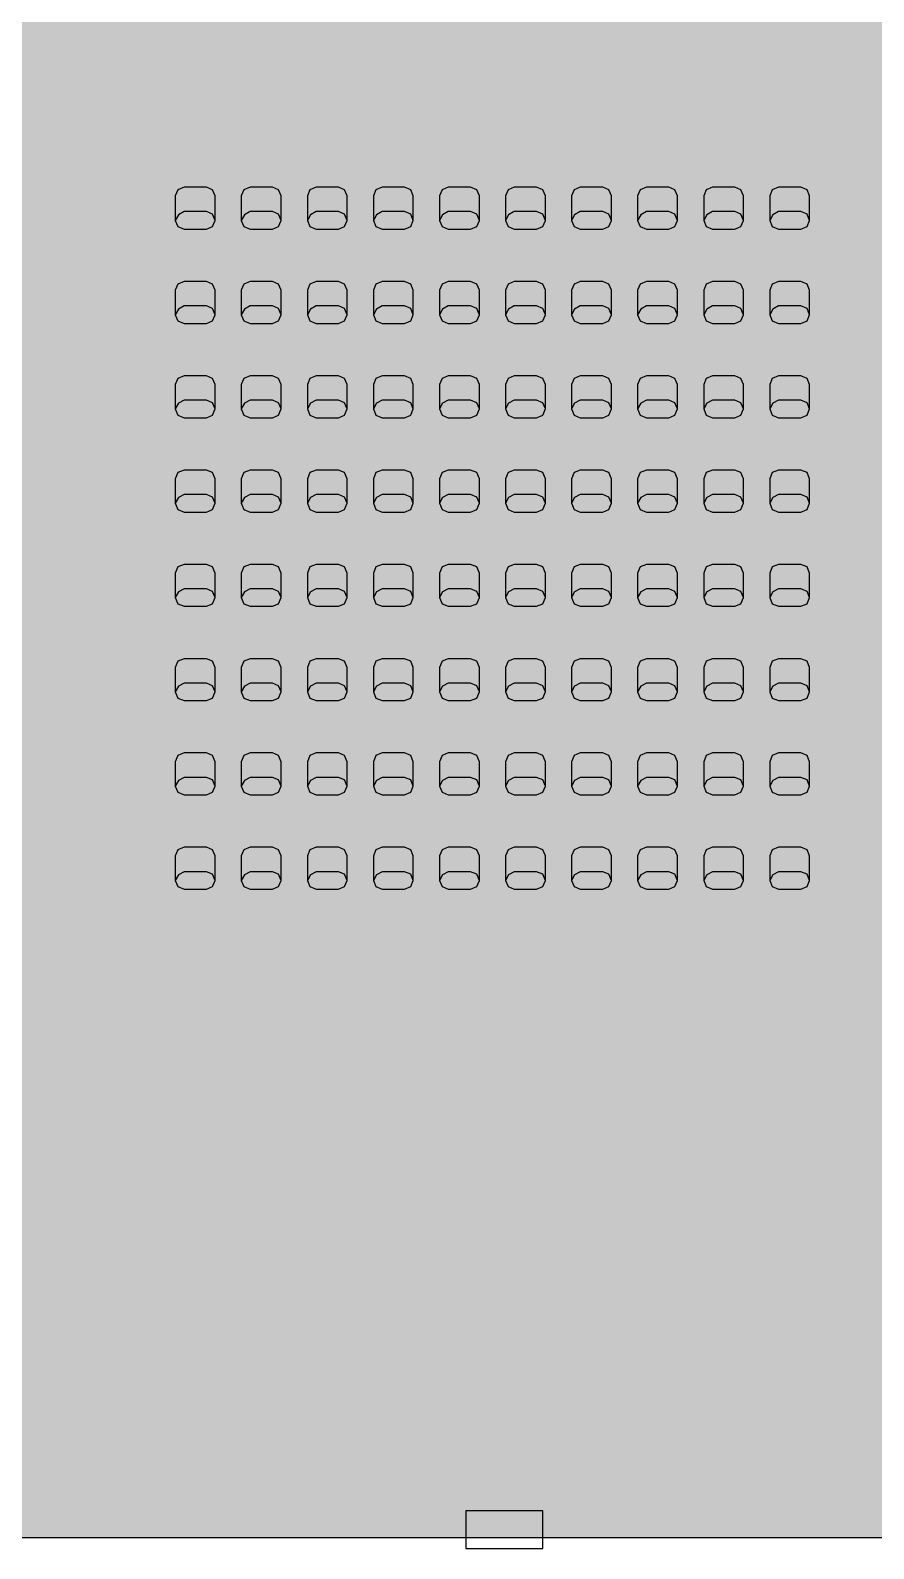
# Model space of a CAD drawing. Header units: feet. Extents: x 280 to 544, y 563 to 815.
# Drawn here: x 367.2 to 399.4, y 592.3 to 650.3 of the extents above; entities that cross this region are included whole.
import ezdxf

# ---------------------------------------------------------------- set-up
doc = ezdxf.new("R2010")
doc.units = ezdxf.units.FT
doc.header["$MEASUREMENT"] = 0
for name, color, linetype in [('Background', 7, 'Continuous'), ('Building', 7, 'Continuous'), ('Layer 1', 7, 'Continuous')]:
    doc.layers.add(name, color=color, linetype=linetype)

msp = doc.modelspace()

# ---------------------------------------------------------------- hatches: boundary and pattern name
at = {"layer": 'Background', "lineweight": 0, "true_color": 0xe6e6e6, "transparency": 33554687}
h = msp.add_hatch(color=254, dxfattribs=at)
h.dxf.hatch_style = 1
h.paths.add_polyline_path([(491.791, 760.881), (310.541, 760.881), (310.541, 592.714), (491.791, 592.714)])

# ---------------------------------------------------------------- linework, layer by layer
at = {"layer": 'Background', "color": 254, "lineweight": 0, "true_color": 0xe6e6e6, "transparency": 33554687}
msp.add_lwpolyline([(491.791, 760.881), (310.541, 760.881), (310.541, 592.714), (491.791, 592.714)], close=True, dxfattribs=at)
at = {"layer": 'Background', "color": 254, "lineweight": 25, "true_color": 0xe6e6e6}
msp.add_lwpolyline([(491.791, 760.881), (310.541, 760.881), (310.541, 592.714), (491.791, 592.714)], close=True, dxfattribs=at)
at = {"layer": 'Building', "color": 18, "lineweight": 25, "true_color": 0x000000}
msp.add_lwpolyline([(386.777, 592.287), (386.777, 593.724), (383.84, 593.724), (383.84, 592.287)], close=True, dxfattribs=at)
at = {"layer": 'Layer 1', "color": 18, "lineweight": 25, "true_color": 0x000000}
for points in [[(374.269, 642.997), (374.269, 643.931), (374.172, 644.166), (373.936, 644.264), (373.082, 644.264), (372.846, 644.166), (372.748, 643.931), (372.748, 642.997), (372.846, 642.762), (373.082, 642.664), (373.936, 642.664), (374.172, 642.762), (374.269, 642.997), (374.172, 643.233), (373.936, 643.331), (373.082, 643.331), (372.866, 643.213), (372.748, 642.997)], [(376.79, 642.997), (376.79, 643.931), (376.692, 644.166), (376.457, 644.264), (375.603, 644.264), (375.367, 644.166), (375.269, 643.931), (375.269, 642.997), (375.367, 642.762), (375.603, 642.664), (376.457, 642.664), (376.692, 642.762), (376.79, 642.997), (376.692, 643.233), (376.457, 643.331), (375.603, 643.331), (375.387, 643.213), (375.269, 642.997)], [(379.311, 642.997), (379.311, 643.931), (379.213, 644.166), (378.978, 644.264), (378.123, 644.264), (377.888, 644.166), (377.79, 643.931), (377.79, 642.997), (377.888, 642.762), (378.123, 642.664), (378.978, 642.664), (379.213, 642.762), (379.311, 642.997), (379.213, 643.233), (378.978, 643.331), (378.123, 643.331), (377.908, 643.213), (377.79, 642.997)], [(381.832, 642.997), (381.832, 643.931), (381.734, 644.166), (381.498, 644.264), (380.644, 644.264), (380.409, 644.166), (380.311, 643.931), (380.311, 642.997), (380.409, 642.762), (380.644, 642.664), (381.498, 642.664), (381.734, 642.762), (381.832, 642.997), (381.734, 643.233), (381.498, 643.331), (380.644, 643.331), (380.428, 643.213), (380.311, 642.997)], [(384.353, 642.997), (384.353, 643.931), (384.255, 644.166), (384.019, 644.264), (383.165, 644.264), (382.929, 644.166), (382.832, 643.931), (382.832, 642.997), (382.929, 642.762), (383.165, 642.664), (384.019, 642.664), (384.255, 642.762), (384.353, 642.997), (384.255, 643.233), (384.019, 643.331), (383.165, 643.331), (382.949, 643.213), (382.832, 642.997)], [(386.873, 642.997), (386.873, 643.931), (386.776, 644.166), (386.54, 644.264), (385.686, 644.264), (385.45, 644.166), (385.353, 643.931), (385.353, 642.997), (385.45, 642.762), (385.686, 642.664), (386.54, 642.664), (386.776, 642.762), (386.873, 642.997), (386.776, 643.233), (386.54, 643.331), (385.686, 643.331), (385.47, 643.213), (385.353, 642.997)], [(389.394, 642.997), (389.394, 643.931), (389.296, 644.166), (389.061, 644.264), (388.207, 644.264), (387.971, 644.166), (387.873, 643.931), (387.873, 642.997), (387.971, 642.762), (388.207, 642.664), (389.061, 642.664), (389.296, 642.762), (389.394, 642.997), (389.296, 643.233), (389.061, 643.331), (388.207, 643.331), (387.991, 643.213), (387.873, 642.997)], [(391.915, 642.997), (391.915, 643.931), (391.817, 644.166), (391.582, 644.264), (390.727, 644.264), (390.492, 644.166), (390.394, 643.931), (390.394, 642.997), (390.492, 642.762), (390.727, 642.664), (391.582, 642.664), (391.817, 642.762), (391.915, 642.997), (391.817, 643.233), (391.582, 643.331), (390.727, 643.331), (390.512, 643.213), (390.394, 642.997)], [(394.436, 642.997), (394.436, 643.931), (394.338, 644.166), (394.102, 644.264), (393.248, 644.264), (393.012, 644.166), (392.915, 643.931), (392.915, 642.997), (393.012, 642.762), (393.248, 642.664), (394.102, 642.664), (394.338, 642.762), (394.436, 642.997), (394.338, 643.233), (394.102, 643.331), (393.248, 643.331), (393.033, 643.213), (392.915, 642.997)], [(396.957, 642.997), (396.957, 643.931), (396.859, 644.166), (396.623, 644.264), (395.769, 644.264), (395.533, 644.166), (395.436, 643.931), (395.436, 642.997), (395.533, 642.762), (395.769, 642.664), (396.623, 642.664), (396.859, 642.762), (396.957, 642.997), (396.859, 643.233), (396.623, 643.331), (395.769, 643.331), (395.553, 643.213), (395.436, 642.997)], [(374.269, 639.397), (374.269, 640.331), (374.172, 640.566), (373.936, 640.664), (373.082, 640.664), (372.846, 640.566), (372.748, 640.331), (372.748, 639.397), (372.846, 639.162), (373.082, 639.064), (373.936, 639.064), (374.172, 639.162), (374.269, 639.397), (374.172, 639.633), (373.936, 639.731), (373.082, 639.731), (372.866, 639.613), (372.748, 639.397)], [(376.79, 639.397), (376.79, 640.331), (376.692, 640.566), (376.457, 640.664), (375.603, 640.664), (375.367, 640.566), (375.269, 640.331), (375.269, 639.397), (375.367, 639.162), (375.603, 639.064), (376.457, 639.064), (376.692, 639.162), (376.79, 639.397), (376.692, 639.633), (376.457, 639.731), (375.603, 639.731), (375.387, 639.613), (375.269, 639.397)], [(379.311, 639.397), (379.311, 640.331), (379.213, 640.566), (378.978, 640.664), (378.123, 640.664), (377.888, 640.566), (377.79, 640.331), (377.79, 639.397), (377.888, 639.162), (378.123, 639.064), (378.978, 639.064), (379.213, 639.162), (379.311, 639.397), (379.213, 639.633), (378.978, 639.731), (378.123, 639.731), (377.908, 639.613), (377.79, 639.397)], [(381.832, 639.397), (381.832, 640.331), (381.734, 640.566), (381.498, 640.664), (380.644, 640.664), (380.409, 640.566), (380.311, 640.331), (380.311, 639.397), (380.409, 639.162), (380.644, 639.064), (381.498, 639.064), (381.734, 639.162), (381.832, 639.397), (381.734, 639.633), (381.498, 639.731), (380.644, 639.731), (380.428, 639.613), (380.311, 639.397)], [(384.353, 639.397), (384.353, 640.331), (384.255, 640.566), (384.019, 640.664), (383.165, 640.664), (382.929, 640.566), (382.832, 640.331), (382.832, 639.397), (382.929, 639.162), (383.165, 639.064), (384.019, 639.064), (384.255, 639.162), (384.353, 639.397), (384.255, 639.633), (384.019, 639.731), (383.165, 639.731), (382.949, 639.613), (382.832, 639.397)], [(386.873, 639.397), (386.873, 640.331), (386.776, 640.566), (386.54, 640.664), (385.686, 640.664), (385.45, 640.566), (385.353, 640.331), (385.353, 639.397), (385.45, 639.162), (385.686, 639.064), (386.54, 639.064), (386.776, 639.162), (386.873, 639.397), (386.776, 639.633), (386.54, 639.731), (385.686, 639.731), (385.47, 639.613), (385.353, 639.397)], [(389.394, 639.397), (389.394, 640.331), (389.296, 640.566), (389.061, 640.664), (388.207, 640.664), (387.971, 640.566), (387.873, 640.331), (387.873, 639.397), (387.971, 639.162), (388.207, 639.064), (389.061, 639.064), (389.296, 639.162), (389.394, 639.397), (389.296, 639.633), (389.061, 639.731), (388.207, 639.731), (387.991, 639.613), (387.873, 639.397)], [(391.915, 639.397), (391.915, 640.331), (391.817, 640.566), (391.582, 640.664), (390.727, 640.664), (390.492, 640.566), (390.394, 640.331), (390.394, 639.397), (390.492, 639.162), (390.727, 639.064), (391.582, 639.064), (391.817, 639.162), (391.915, 639.397), (391.817, 639.633), (391.582, 639.731), (390.727, 639.731), (390.512, 639.613), (390.394, 639.397)], [(394.436, 639.397), (394.436, 640.331), (394.338, 640.566), (394.102, 640.664), (393.248, 640.664), (393.012, 640.566), (392.915, 640.331), (392.915, 639.397), (393.012, 639.162), (393.248, 639.064), (394.102, 639.064), (394.338, 639.162), (394.436, 639.397), (394.338, 639.633), (394.102, 639.731), (393.248, 639.731), (393.033, 639.613), (392.915, 639.397)], [(396.957, 639.397), (396.957, 640.331), (396.859, 640.566), (396.623, 640.664), (395.769, 640.664), (395.533, 640.566), (395.436, 640.331), (395.436, 639.397), (395.533, 639.162), (395.769, 639.064), (396.623, 639.064), (396.859, 639.162), (396.957, 639.397), (396.859, 639.633), (396.623, 639.731), (395.769, 639.731), (395.553, 639.613), (395.436, 639.397)], [(374.269, 635.797), (374.269, 636.731), (374.172, 636.966), (373.936, 637.064), (373.082, 637.064), (372.846, 636.966), (372.748, 636.731), (372.748, 635.797), (372.846, 635.562), (373.082, 635.464), (373.936, 635.464), (374.172, 635.562), (374.269, 635.797), (374.172, 636.033), (373.936, 636.131), (373.082, 636.131), (372.866, 636.013), (372.748, 635.797)], [(376.79, 635.797), (376.79, 636.731), (376.692, 636.966), (376.457, 637.064), (375.603, 637.064), (375.367, 636.966), (375.269, 636.731), (375.269, 635.797), (375.367, 635.562), (375.603, 635.464), (376.457, 635.464), (376.692, 635.562), (376.79, 635.797), (376.692, 636.033), (376.457, 636.131), (375.603, 636.131), (375.387, 636.013), (375.269, 635.797)], [(379.311, 635.797), (379.311, 636.731), (379.213, 636.966), (378.978, 637.064), (378.123, 637.064), (377.888, 636.966), (377.79, 636.731), (377.79, 635.797), (377.888, 635.562), (378.123, 635.464), (378.978, 635.464), (379.213, 635.562), (379.311, 635.797), (379.213, 636.033), (378.978, 636.131), (378.123, 636.131), (377.908, 636.013), (377.79, 635.797)], [(381.832, 635.797), (381.832, 636.731), (381.734, 636.966), (381.498, 637.064), (380.644, 637.064), (380.409, 636.966), (380.311, 636.731), (380.311, 635.797), (380.409, 635.562), (380.644, 635.464), (381.498, 635.464), (381.734, 635.562), (381.832, 635.797), (381.734, 636.033), (381.498, 636.131), (380.644, 636.131), (380.428, 636.013), (380.311, 635.797)], [(384.353, 635.797), (384.353, 636.731), (384.255, 636.966), (384.019, 637.064), (383.165, 637.064), (382.929, 636.966), (382.832, 636.731), (382.832, 635.797), (382.929, 635.562), (383.165, 635.464), (384.019, 635.464), (384.255, 635.562), (384.353, 635.797), (384.255, 636.033), (384.019, 636.131), (383.165, 636.131), (382.949, 636.013), (382.832, 635.797)], [(386.873, 635.797), (386.873, 636.731), (386.776, 636.966), (386.54, 637.064), (385.686, 637.064), (385.45, 636.966), (385.353, 636.731), (385.353, 635.797), (385.45, 635.562), (385.686, 635.464), (386.54, 635.464), (386.776, 635.562), (386.873, 635.797), (386.776, 636.033), (386.54, 636.131), (385.686, 636.131), (385.47, 636.013), (385.353, 635.797)], [(389.394, 635.797), (389.394, 636.731), (389.296, 636.966), (389.061, 637.064), (388.207, 637.064), (387.971, 636.966), (387.873, 636.731), (387.873, 635.797), (387.971, 635.562), (388.207, 635.464), (389.061, 635.464), (389.296, 635.562), (389.394, 635.797), (389.296, 636.033), (389.061, 636.131), (388.207, 636.131), (387.991, 636.013), (387.873, 635.797)], [(391.915, 635.797), (391.915, 636.731), (391.817, 636.966), (391.582, 637.064), (390.727, 637.064), (390.492, 636.966), (390.394, 636.731), (390.394, 635.797), (390.492, 635.562), (390.727, 635.464), (391.582, 635.464), (391.817, 635.562), (391.915, 635.797), (391.817, 636.033), (391.582, 636.131), (390.727, 636.131), (390.512, 636.013), (390.394, 635.797)], [(394.436, 635.797), (394.436, 636.731), (394.338, 636.966), (394.102, 637.064), (393.248, 637.064), (393.012, 636.966), (392.915, 636.731), (392.915, 635.797), (393.012, 635.562), (393.248, 635.464), (394.102, 635.464), (394.338, 635.562), (394.436, 635.797), (394.338, 636.033), (394.102, 636.131), (393.248, 636.131), (393.033, 636.013), (392.915, 635.797)], [(396.957, 635.797), (396.957, 636.731), (396.859, 636.966), (396.623, 637.064), (395.769, 637.064), (395.533, 636.966), (395.436, 636.731), (395.436, 635.797), (395.533, 635.562), (395.769, 635.464), (396.623, 635.464), (396.859, 635.562), (396.957, 635.797), (396.859, 636.033), (396.623, 636.131), (395.769, 636.131), (395.553, 636.013), (395.436, 635.797)], [(374.269, 632.197), (374.269, 633.131), (374.172, 633.366), (373.936, 633.464), (373.082, 633.464), (372.846, 633.366), (372.748, 633.131), (372.748, 632.197), (372.846, 631.962), (373.082, 631.864), (373.936, 631.864), (374.172, 631.962), (374.269, 632.197), (374.172, 632.433), (373.936, 632.531), (373.082, 632.531), (372.866, 632.413), (372.748, 632.197)], [(376.79, 632.197), (376.79, 633.131), (376.692, 633.366), (376.457, 633.464), (375.603, 633.464), (375.367, 633.366), (375.269, 633.131), (375.269, 632.197), (375.367, 631.962), (375.603, 631.864), (376.457, 631.864), (376.692, 631.962), (376.79, 632.197), (376.692, 632.433), (376.457, 632.531), (375.603, 632.531), (375.387, 632.413), (375.269, 632.197)], [(379.311, 632.197), (379.311, 633.131), (379.213, 633.366), (378.978, 633.464), (378.123, 633.464), (377.888, 633.366), (377.79, 633.131), (377.79, 632.197), (377.888, 631.962), (378.123, 631.864), (378.978, 631.864), (379.213, 631.962), (379.311, 632.197), (379.213, 632.433), (378.978, 632.531), (378.123, 632.531), (377.908, 632.413), (377.79, 632.197)], [(381.832, 632.197), (381.832, 633.131), (381.734, 633.366), (381.498, 633.464), (380.644, 633.464), (380.409, 633.366), (380.311, 633.131), (380.311, 632.197), (380.409, 631.962), (380.644, 631.864), (381.498, 631.864), (381.734, 631.962), (381.832, 632.197), (381.734, 632.433), (381.498, 632.531), (380.644, 632.531), (380.428, 632.413), (380.311, 632.197)], [(384.353, 632.197), (384.353, 633.131), (384.255, 633.366), (384.019, 633.464), (383.165, 633.464), (382.929, 633.366), (382.832, 633.131), (382.832, 632.197), (382.929, 631.962), (383.165, 631.864), (384.019, 631.864), (384.255, 631.962), (384.353, 632.197), (384.255, 632.433), (384.019, 632.531), (383.165, 632.531), (382.949, 632.413), (382.832, 632.197)], [(386.873, 632.197), (386.873, 633.131), (386.776, 633.366), (386.54, 633.464), (385.686, 633.464), (385.45, 633.366), (385.353, 633.131), (385.353, 632.197), (385.45, 631.962), (385.686, 631.864), (386.54, 631.864), (386.776, 631.962), (386.873, 632.197), (386.776, 632.433), (386.54, 632.531), (385.686, 632.531), (385.47, 632.413), (385.353, 632.197)], [(389.394, 632.197), (389.394, 633.131), (389.296, 633.366), (389.061, 633.464), (388.207, 633.464), (387.971, 633.366), (387.873, 633.131), (387.873, 632.197), (387.971, 631.962), (388.207, 631.864), (389.061, 631.864), (389.296, 631.962), (389.394, 632.197), (389.296, 632.433), (389.061, 632.531), (388.207, 632.531), (387.991, 632.413), (387.873, 632.197)], [(391.915, 632.197), (391.915, 633.131), (391.817, 633.366), (391.582, 633.464), (390.727, 633.464), (390.492, 633.366), (390.394, 633.131), (390.394, 632.197), (390.492, 631.962), (390.727, 631.864), (391.582, 631.864), (391.817, 631.962), (391.915, 632.197), (391.817, 632.433), (391.582, 632.531), (390.727, 632.531), (390.512, 632.413), (390.394, 632.197)], [(394.436, 632.197), (394.436, 633.131), (394.338, 633.366), (394.102, 633.464), (393.248, 633.464), (393.012, 633.366), (392.915, 633.131), (392.915, 632.197), (393.012, 631.962), (393.248, 631.864), (394.102, 631.864), (394.338, 631.962), (394.436, 632.197), (394.338, 632.433), (394.102, 632.531), (393.248, 632.531), (393.033, 632.413), (392.915, 632.197)], [(396.957, 632.197), (396.957, 633.131), (396.859, 633.366), (396.623, 633.464), (395.769, 633.464), (395.533, 633.366), (395.436, 633.131), (395.436, 632.197), (395.533, 631.962), (395.769, 631.864), (396.623, 631.864), (396.859, 631.962), (396.957, 632.197), (396.859, 632.433), (396.623, 632.531), (395.769, 632.531), (395.553, 632.413), (395.436, 632.197)], [(374.269, 628.597), (374.269, 629.531), (374.172, 629.766), (373.936, 629.864), (373.082, 629.864), (372.846, 629.766), (372.748, 629.531), (372.748, 628.597), (372.846, 628.362), (373.082, 628.264), (373.936, 628.264), (374.172, 628.362), (374.269, 628.597), (374.172, 628.833), (373.936, 628.931), (373.082, 628.931), (372.866, 628.813), (372.748, 628.597)], [(376.79, 628.597), (376.79, 629.531), (376.692, 629.766), (376.457, 629.864), (375.603, 629.864), (375.367, 629.766), (375.269, 629.531), (375.269, 628.597), (375.367, 628.362), (375.603, 628.264), (376.457, 628.264), (376.692, 628.362), (376.79, 628.597), (376.692, 628.833), (376.457, 628.931), (375.603, 628.931), (375.387, 628.813), (375.269, 628.597)], [(379.311, 628.597), (379.311, 629.531), (379.213, 629.766), (378.978, 629.864), (378.123, 629.864), (377.888, 629.766), (377.79, 629.531), (377.79, 628.597), (377.888, 628.362), (378.123, 628.264), (378.978, 628.264), (379.213, 628.362), (379.311, 628.597), (379.213, 628.833), (378.978, 628.931), (378.123, 628.931), (377.908, 628.813), (377.79, 628.597)], [(381.832, 628.597), (381.832, 629.531), (381.734, 629.766), (381.498, 629.864), (380.644, 629.864), (380.409, 629.766), (380.311, 629.531), (380.311, 628.597), (380.409, 628.362), (380.644, 628.264), (381.498, 628.264), (381.734, 628.362), (381.832, 628.597), (381.734, 628.833), (381.498, 628.931), (380.644, 628.931), (380.428, 628.813), (380.311, 628.597)], [(384.353, 628.597), (384.353, 629.531), (384.255, 629.766), (384.019, 629.864), (383.165, 629.864), (382.929, 629.766), (382.832, 629.531), (382.832, 628.597), (382.929, 628.362), (383.165, 628.264), (384.019, 628.264), (384.255, 628.362), (384.353, 628.597), (384.255, 628.833), (384.019, 628.931), (383.165, 628.931), (382.949, 628.813), (382.832, 628.597)], [(386.873, 628.597), (386.873, 629.531), (386.776, 629.766), (386.54, 629.864), (385.686, 629.864), (385.45, 629.766), (385.353, 629.531), (385.353, 628.597), (385.45, 628.362), (385.686, 628.264), (386.54, 628.264), (386.776, 628.362), (386.873, 628.597), (386.776, 628.833), (386.54, 628.931), (385.686, 628.931), (385.47, 628.813), (385.353, 628.597)], [(389.394, 628.597), (389.394, 629.531), (389.296, 629.766), (389.061, 629.864), (388.207, 629.864), (387.971, 629.766), (387.873, 629.531), (387.873, 628.597), (387.971, 628.362), (388.207, 628.264), (389.061, 628.264), (389.296, 628.362), (389.394, 628.597), (389.296, 628.833), (389.061, 628.931), (388.207, 628.931), (387.991, 628.813), (387.873, 628.597)], [(391.915, 628.597), (391.915, 629.531), (391.817, 629.766), (391.582, 629.864), (390.727, 629.864), (390.492, 629.766), (390.394, 629.531), (390.394, 628.597), (390.492, 628.362), (390.727, 628.264), (391.582, 628.264), (391.817, 628.362), (391.915, 628.597), (391.817, 628.833), (391.582, 628.931), (390.727, 628.931), (390.512, 628.813), (390.394, 628.597)], [(394.436, 628.597), (394.436, 629.531), (394.338, 629.766), (394.102, 629.864), (393.248, 629.864), (393.012, 629.766), (392.915, 629.531), (392.915, 628.597), (393.012, 628.362), (393.248, 628.264), (394.102, 628.264), (394.338, 628.362), (394.436, 628.597), (394.338, 628.833), (394.102, 628.931), (393.248, 628.931), (393.033, 628.813), (392.915, 628.597)], [(396.957, 628.597), (396.957, 629.531), (396.859, 629.766), (396.623, 629.864), (395.769, 629.864), (395.533, 629.766), (395.436, 629.531), (395.436, 628.597), (395.533, 628.362), (395.769, 628.264), (396.623, 628.264), (396.859, 628.362), (396.957, 628.597), (396.859, 628.833), (396.623, 628.931), (395.769, 628.931), (395.553, 628.813), (395.436, 628.597)], [(374.269, 624.997), (374.269, 625.931), (374.172, 626.166), (373.936, 626.264), (373.082, 626.264), (372.846, 626.166), (372.748, 625.931), (372.748, 624.997), (372.846, 624.762), (373.082, 624.664), (373.936, 624.664), (374.172, 624.762), (374.269, 624.997), (374.172, 625.233), (373.936, 625.331), (373.082, 625.331), (372.866, 625.213), (372.748, 624.997)], [(376.79, 624.997), (376.79, 625.931), (376.692, 626.166), (376.457, 626.264), (375.603, 626.264), (375.367, 626.166), (375.269, 625.931), (375.269, 624.997), (375.367, 624.762), (375.603, 624.664), (376.457, 624.664), (376.692, 624.762), (376.79, 624.997), (376.692, 625.233), (376.457, 625.331), (375.603, 625.331), (375.387, 625.213), (375.269, 624.997)], [(379.311, 624.997), (379.311, 625.931), (379.213, 626.166), (378.978, 626.264), (378.123, 626.264), (377.888, 626.166), (377.79, 625.931), (377.79, 624.997), (377.888, 624.762), (378.123, 624.664), (378.978, 624.664), (379.213, 624.762), (379.311, 624.997), (379.213, 625.233), (378.978, 625.331), (378.123, 625.331), (377.908, 625.213), (377.79, 624.997)], [(381.832, 624.997), (381.832, 625.931), (381.734, 626.166), (381.498, 626.264), (380.644, 626.264), (380.409, 626.166), (380.311, 625.931), (380.311, 624.997), (380.409, 624.762), (380.644, 624.664), (381.498, 624.664), (381.734, 624.762), (381.832, 624.997), (381.734, 625.233), (381.498, 625.331), (380.644, 625.331), (380.428, 625.213), (380.311, 624.997)], [(384.353, 624.997), (384.353, 625.931), (384.255, 626.166), (384.019, 626.264), (383.165, 626.264), (382.929, 626.166), (382.832, 625.931), (382.832, 624.997), (382.929, 624.762), (383.165, 624.664), (384.019, 624.664), (384.255, 624.762), (384.353, 624.997), (384.255, 625.233), (384.019, 625.331), (383.165, 625.331), (382.949, 625.213), (382.832, 624.997)], [(386.873, 624.997), (386.873, 625.931), (386.776, 626.166), (386.54, 626.264), (385.686, 626.264), (385.45, 626.166), (385.353, 625.931), (385.353, 624.997), (385.45, 624.762), (385.686, 624.664), (386.54, 624.664), (386.776, 624.762), (386.873, 624.997), (386.776, 625.233), (386.54, 625.331), (385.686, 625.331), (385.47, 625.213), (385.353, 624.997)], [(389.394, 624.997), (389.394, 625.931), (389.296, 626.166), (389.061, 626.264), (388.207, 626.264), (387.971, 626.166), (387.873, 625.931), (387.873, 624.997), (387.971, 624.762), (388.207, 624.664), (389.061, 624.664), (389.296, 624.762), (389.394, 624.997), (389.296, 625.233), (389.061, 625.331), (388.207, 625.331), (387.991, 625.213), (387.873, 624.997)], [(391.915, 624.997), (391.915, 625.931), (391.817, 626.166), (391.582, 626.264), (390.727, 626.264), (390.492, 626.166), (390.394, 625.931), (390.394, 624.997), (390.492, 624.762), (390.727, 624.664), (391.582, 624.664), (391.817, 624.762), (391.915, 624.997), (391.817, 625.233), (391.582, 625.331), (390.727, 625.331), (390.512, 625.213), (390.394, 624.997)], [(394.436, 624.997), (394.436, 625.931), (394.338, 626.166), (394.102, 626.264), (393.248, 626.264), (393.012, 626.166), (392.915, 625.931), (392.915, 624.997), (393.012, 624.762), (393.248, 624.664), (394.102, 624.664), (394.338, 624.762), (394.436, 624.997), (394.338, 625.233), (394.102, 625.331), (393.248, 625.331), (393.033, 625.213), (392.915, 624.997)], [(396.957, 624.997), (396.957, 625.931), (396.859, 626.166), (396.623, 626.264), (395.769, 626.264), (395.533, 626.166), (395.436, 625.931), (395.436, 624.997), (395.533, 624.762), (395.769, 624.664), (396.623, 624.664), (396.859, 624.762), (396.957, 624.997), (396.859, 625.233), (396.623, 625.331), (395.769, 625.331), (395.553, 625.213), (395.436, 624.997)], [(374.269, 621.397), (374.269, 622.331), (374.172, 622.566), (373.936, 622.664), (373.082, 622.664), (372.846, 622.566), (372.748, 622.331), (372.748, 621.397), (372.846, 621.162), (373.082, 621.064), (373.936, 621.064), (374.172, 621.162), (374.269, 621.397), (374.172, 621.633), (373.936, 621.731), (373.082, 621.731), (372.866, 621.613), (372.748, 621.397)], [(376.79, 621.397), (376.79, 622.331), (376.692, 622.566), (376.457, 622.664), (375.603, 622.664), (375.367, 622.566), (375.269, 622.331), (375.269, 621.397), (375.367, 621.162), (375.603, 621.064), (376.457, 621.064), (376.692, 621.162), (376.79, 621.397), (376.692, 621.633), (376.457, 621.731), (375.603, 621.731), (375.387, 621.613), (375.269, 621.397)], [(379.311, 621.397), (379.311, 622.331), (379.213, 622.566), (378.978, 622.664), (378.123, 622.664), (377.888, 622.566), (377.79, 622.331), (377.79, 621.397), (377.888, 621.162), (378.123, 621.064), (378.978, 621.064), (379.213, 621.162), (379.311, 621.397), (379.213, 621.633), (378.978, 621.731), (378.123, 621.731), (377.908, 621.613), (377.79, 621.397)], [(381.832, 621.397), (381.832, 622.331), (381.734, 622.566), (381.498, 622.664), (380.644, 622.664), (380.409, 622.566), (380.311, 622.331), (380.311, 621.397), (380.409, 621.162), (380.644, 621.064), (381.498, 621.064), (381.734, 621.162), (381.832, 621.397), (381.734, 621.633), (381.498, 621.731), (380.644, 621.731), (380.428, 621.613), (380.311, 621.397)], [(384.353, 621.397), (384.353, 622.331), (384.255, 622.566), (384.019, 622.664), (383.165, 622.664), (382.929, 622.566), (382.832, 622.331), (382.832, 621.397), (382.929, 621.162), (383.165, 621.064), (384.019, 621.064), (384.255, 621.162), (384.353, 621.397), (384.255, 621.633), (384.019, 621.731), (383.165, 621.731), (382.949, 621.613), (382.832, 621.397)], [(386.873, 621.397), (386.873, 622.331), (386.776, 622.566), (386.54, 622.664), (385.686, 622.664), (385.45, 622.566), (385.353, 622.331), (385.353, 621.397), (385.45, 621.162), (385.686, 621.064), (386.54, 621.064), (386.776, 621.162), (386.873, 621.397), (386.776, 621.633), (386.54, 621.731), (385.686, 621.731), (385.47, 621.613), (385.353, 621.397)], [(389.394, 621.397), (389.394, 622.331), (389.296, 622.566), (389.061, 622.664), (388.207, 622.664), (387.971, 622.566), (387.873, 622.331), (387.873, 621.397), (387.971, 621.162), (388.207, 621.064), (389.061, 621.064), (389.296, 621.162), (389.394, 621.397), (389.296, 621.633), (389.061, 621.731), (388.207, 621.731), (387.991, 621.613), (387.873, 621.397)], [(391.915, 621.397), (391.915, 622.331), (391.817, 622.566), (391.582, 622.664), (390.727, 622.664), (390.492, 622.566), (390.394, 622.331), (390.394, 621.397), (390.492, 621.162), (390.727, 621.064), (391.582, 621.064), (391.817, 621.162), (391.915, 621.397), (391.817, 621.633), (391.582, 621.731), (390.727, 621.731), (390.512, 621.613), (390.394, 621.397)], [(394.436, 621.397), (394.436, 622.331), (394.338, 622.566), (394.102, 622.664), (393.248, 622.664), (393.012, 622.566), (392.915, 622.331), (392.915, 621.397), (393.012, 621.162), (393.248, 621.064), (394.102, 621.064), (394.338, 621.162), (394.436, 621.397), (394.338, 621.633), (394.102, 621.731), (393.248, 621.731), (393.033, 621.613), (392.915, 621.397)], [(396.957, 621.397), (396.957, 622.331), (396.859, 622.566), (396.623, 622.664), (395.769, 622.664), (395.533, 622.566), (395.436, 622.331), (395.436, 621.397), (395.533, 621.162), (395.769, 621.064), (396.623, 621.064), (396.859, 621.162), (396.957, 621.397), (396.859, 621.633), (396.623, 621.731), (395.769, 621.731), (395.553, 621.613), (395.436, 621.397)], [(374.269, 617.797), (374.269, 618.731), (374.172, 618.966), (373.936, 619.064), (373.082, 619.064), (372.846, 618.966), (372.748, 618.731), (372.748, 617.797), (372.846, 617.562), (373.082, 617.464), (373.936, 617.464), (374.172, 617.562), (374.269, 617.797), (374.172, 618.033), (373.936, 618.131), (373.082, 618.131), (372.866, 618.013), (372.748, 617.797)], [(376.79, 617.797), (376.79, 618.731), (376.692, 618.966), (376.457, 619.064), (375.603, 619.064), (375.367, 618.966), (375.269, 618.731), (375.269, 617.797), (375.367, 617.562), (375.603, 617.464), (376.457, 617.464), (376.692, 617.562), (376.79, 617.797), (376.692, 618.033), (376.457, 618.131), (375.603, 618.131), (375.387, 618.013), (375.269, 617.797)], [(379.311, 617.797), (379.311, 618.731), (379.213, 618.966), (378.978, 619.064), (378.123, 619.064), (377.888, 618.966), (377.79, 618.731), (377.79, 617.797), (377.888, 617.562), (378.123, 617.464), (378.978, 617.464), (379.213, 617.562), (379.311, 617.797), (379.213, 618.033), (378.978, 618.131), (378.123, 618.131), (377.908, 618.013), (377.79, 617.797)], [(381.832, 617.797), (381.832, 618.731), (381.734, 618.966), (381.498, 619.064), (380.644, 619.064), (380.409, 618.966), (380.311, 618.731), (380.311, 617.797), (380.409, 617.562), (380.644, 617.464), (381.498, 617.464), (381.734, 617.562), (381.832, 617.797), (381.734, 618.033), (381.498, 618.131), (380.644, 618.131), (380.428, 618.013), (380.311, 617.797)], [(384.353, 617.797), (384.353, 618.731), (384.255, 618.966), (384.019, 619.064), (383.165, 619.064), (382.929, 618.966), (382.832, 618.731), (382.832, 617.797), (382.929, 617.562), (383.165, 617.464), (384.019, 617.464), (384.255, 617.562), (384.353, 617.797), (384.255, 618.033), (384.019, 618.131), (383.165, 618.131), (382.949, 618.013), (382.832, 617.797)], [(386.873, 617.797), (386.873, 618.731), (386.776, 618.966), (386.54, 619.064), (385.686, 619.064), (385.45, 618.966), (385.353, 618.731), (385.353, 617.797), (385.45, 617.562), (385.686, 617.464), (386.54, 617.464), (386.776, 617.562), (386.873, 617.797), (386.776, 618.033), (386.54, 618.131), (385.686, 618.131), (385.47, 618.013), (385.353, 617.797)], [(389.394, 617.797), (389.394, 618.731), (389.296, 618.966), (389.061, 619.064), (388.207, 619.064), (387.971, 618.966), (387.873, 618.731), (387.873, 617.797), (387.971, 617.562), (388.207, 617.464), (389.061, 617.464), (389.296, 617.562), (389.394, 617.797), (389.296, 618.033), (389.061, 618.131), (388.207, 618.131), (387.991, 618.013), (387.873, 617.797)], [(391.915, 617.797), (391.915, 618.731), (391.817, 618.966), (391.582, 619.064), (390.727, 619.064), (390.492, 618.966), (390.394, 618.731), (390.394, 617.797), (390.492, 617.562), (390.727, 617.464), (391.582, 617.464), (391.817, 617.562), (391.915, 617.797), (391.817, 618.033), (391.582, 618.131), (390.727, 618.131), (390.512, 618.013), (390.394, 617.797)], [(394.436, 617.797), (394.436, 618.731), (394.338, 618.966), (394.102, 619.064), (393.248, 619.064), (393.012, 618.966), (392.915, 618.731), (392.915, 617.797), (393.012, 617.562), (393.248, 617.464), (394.102, 617.464), (394.338, 617.562), (394.436, 617.797), (394.338, 618.033), (394.102, 618.131), (393.248, 618.131), (393.033, 618.013), (392.915, 617.797)], [(396.957, 617.797), (396.957, 618.731), (396.859, 618.966), (396.623, 619.064), (395.769, 619.064), (395.533, 618.966), (395.436, 618.731), (395.436, 617.797), (395.533, 617.562), (395.769, 617.464), (396.623, 617.464), (396.859, 617.562), (396.957, 617.797), (396.859, 618.033), (396.623, 618.131), (395.769, 618.131), (395.553, 618.013), (395.436, 617.797)]]:
    msp.add_lwpolyline(points, dxfattribs=at)

doc.saveas('drawing.dxf')
